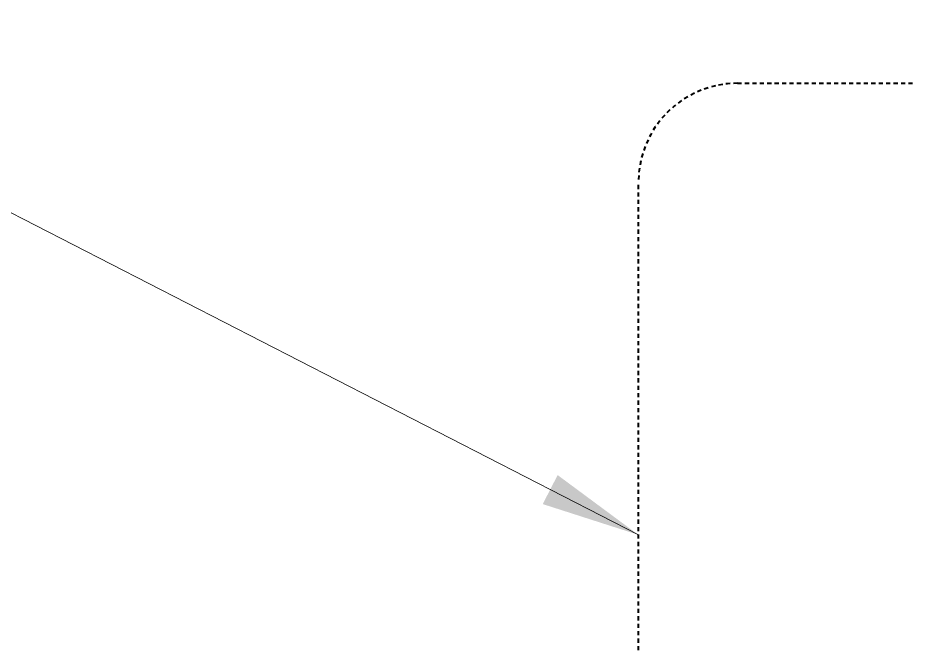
# Model space of a CAD drawing. Header units: inches. Extents: x -3905 to 10892, y 1064 to 9590.
# Drawn here: x 2129.41 to 2156.33, y 3958.67 to 3977.69 of the extents above; entities that cross this region are included whole.
import ezdxf

# ---------------------------------------------------------------- set-up
doc = ezdxf.new("R2010")
doc.units = ezdxf.units.IN
doc.header["$MEASUREMENT"] = 0
doc.linetypes.add('MYHIDDEN', pattern=[0.1875, 0.125, -0.0625])
doc.layers.add('SECTIONS', color=70, linetype='Continuous', lineweight=0)
doc.styles.add('DS-TXT1', font='arial.ttf', dxfattribs={"oblique": 10})
doc.dimstyles.new('DS-Fraction$7', dxfattribs={"dimtxt": 0.125, "dimasz": 0.125, "dimexe": 0.06, "dimexo": 0.06, "dimgap": 0.02, "dimtad": 0, "dimdec": 3, "dimzin": 0, "dimdsep": 46, "dimlunit": 4, "dimtxsty": 'DS-TXT1', "dimblk": 'BOXFILLED', "dimcen": -0.06, "dimclrd": 256, "dimclre": 256, "dimclrt": 256, "dimadec": 0, "dimazin": 0, "dimtfac": 1, "dimtdec": 3, "dimtmove": 1, "dimatfit": 3, "dimfxl": 1, "dimfrac": 2, "dimtolj": 1, "dimtzin": 0, "dimlwd": 0, "dimlwe": -1, "dimarcsym": 0})

# ---------------------------------------------------------------- blocks, each defined once
blk = doc.blocks.new('_BoxFilled')
at = {"color": 0, "linetype": 'ByBlock', "lineweight": -2}
blk.add_line((-0.5, 0), (-1, 0), dxfattribs=at)
at = {"color": 0, "linetype": 'ByBlock'}
blk.add_solid([(-0.5, 0.5), (0.5, 0.5), (-0.5, -0.5), (0.5, -0.5)], dxfattribs=at)

msp = doc.modelspace()

# ---------------------------------------------------------------- linework, layer by layer
at = {"layer": 'SECTIONS', "linetype": 'MYHIDDEN', "lineweight": 40}
msp.add_lwpolyline([(2151.19087, 3975.70537), (2180.24858, 3975.70537, -0.41421356), (2183.24858, 3972.70537), (2183.24858, 3935.378, -0.41421356), (2180.24858, 3932.378), (2151.19087, 3932.378, -0.41421356), (2148.19087, 3935.378), (2148.19087, 3972.70537, -0.41421356)], format="xyb", close=True, dxfattribs=at)

# ---------------------------------------------------------------- leaders
at = {"layer": 'SECTIONS', "linetype": 'Continuous', "lineweight": 20}
msp.add_leader([(2148.19087, 3962.04164), (2117.69763, 3977.68595), (2110.25854, 3977.68595)], dimstyle='DS-Fraction$7', override={"dimscale": 24, "dimgap": 0.02, "dimtad": 0}, dxfattribs=at)

doc.saveas('drawing.dxf')
